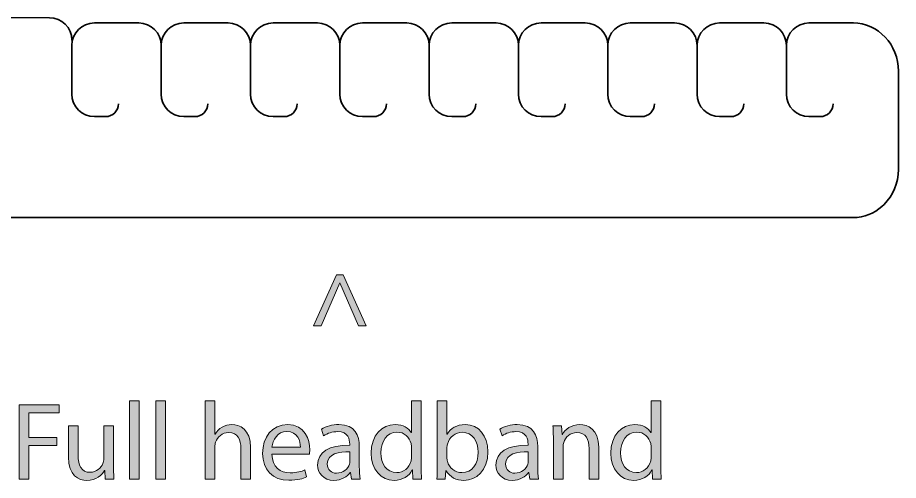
# Model space of a CAD drawing. Header units: inches. Extents: x 17 to 980, y -926 to -230.
# Drawn here: x 721.5 to 837.6, y -706.4 to -645.4 of the extents above; entities that cross this region are included whole.
import ezdxf

# ---------------------------------------------------------------- set-up
doc = ezdxf.new("R2010")
doc.units = ezdxf.units.IN
doc.header["$MEASUREMENT"] = 0
doc.layers.add('Layer 1', color=7, linetype='Continuous')

# ---------------------------------------------------------------- blocks, each defined once
blk = doc.blocks.new('block 4')
at = {"layer": 'Layer 1', "true_color": 0x231f20}
h = blk.add_hatch(color=179, dxfattribs=at)
h.dxf.hatch_style = 2
h.paths.add_polyline_path([(766.43, -686.03), (764, -680.38), (763.97, -680.38), (761.54, -686.03), (760.52, -686.03), (763.53, -679.32), (764.43, -679.32), (767.44, -686.03)])
h = blk.add_hatch(color=179, dxfattribs=at)
h.dxf.hatch_style = 2
h.paths.add_polyline_path([(736.28, -695.91), (737.56, -695.91), (737.56, -706.24), (736.28, -706.24)])
h = blk.add_hatch(color=179, dxfattribs=at)
h.dxf.hatch_style = 2
h.paths.add_polyline_path([(739.72, -695.91), (741, -695.91), (741, -706.24), (739.72, -706.24)])
h = blk.add_hatch(color=179, dxfattribs=at)
h.dxf.hatch_style = 2
edge = h.paths.add_edge_path()
edge.add_spline(control_points=[(746.24, -695.91), (746.24, -695.91), (747.52, -695.91), (747.52, -695.91), (747.52, -695.91), (747.52, -700.3), (747.52, -700.3), (747.52, -700.3), (747.55, -700.3), (747.55, -700.3), (747.75, -699.94), (748.07, -699.62), (748.46, -699.4), (748.84, -699.18), (749.29, -699.04), (749.77, -699.04), (750.72, -699.04), (752.23, -699.62), (752.23, -702.05), (752.23, -702.05), (752.23, -706.24), (752.23, -706.24), (752.23, -706.24), (750.95, -706.24), (750.95, -706.24), (750.95, -706.24), (750.95, -702.2), (750.95, -702.2), (750.95, -701.06), (750.53, -700.1), (749.32, -700.1), (748.49, -700.1), (747.84, -700.68), (747.6, -701.38), (747.53, -701.56), (747.52, -701.74), (747.52, -701.99), (747.52, -701.99), (747.52, -706.24), (747.52, -706.24), (747.52, -706.24), (746.24, -706.24), (746.24, -706.24), (746.24, -706.24), (746.24, -695.91), (746.24, -695.91)], knot_values=[0, 0, 0, 0, 1, 1, 1, 2, 2, 2, 3, 3, 3, 4, 4, 4, 5, 5, 5, 6, 6, 6, 7, 7, 7, 8, 8, 8, 9, 9, 9, 10, 10, 10, 11, 11, 11, 12, 12, 12, 13, 13, 13, 14, 14, 14, 15, 15, 15, 15], degree=3, periodic=1)
h = blk.add_hatch(color=179, dxfattribs=at)
h.dxf.hatch_style = 2
edge = h.paths.add_edge_path()
edge.add_spline(control_points=[(774.7, -695.91), (774.7, -695.91), (774.7, -704.42), (774.7, -704.42), (774.7, -705.05), (774.71, -705.76), (774.76, -706.24), (774.76, -706.24), (773.61, -706.24), (773.61, -706.24), (773.61, -706.24), (773.55, -705.02), (773.55, -705.02), (773.55, -705.02), (773.52, -705.02), (773.52, -705.02), (773.13, -705.8), (772.27, -706.4), (771.12, -706.4), (769.42, -706.4), (768.11, -704.96), (768.11, -702.82), (768.09, -700.48), (769.55, -699.04), (771.26, -699.04), (772.34, -699.04), (773.07, -699.55), (773.39, -700.11), (773.39, -700.11), (773.42, -700.11), (773.42, -700.11), (773.42, -700.11), (773.42, -695.91), (773.42, -695.91), (773.42, -695.91), (774.7, -695.91), (774.7, -695.91)], knot_values=[0, 0, 0, 0, 1, 1, 1, 2, 2, 2, 3, 3, 3, 4, 4, 4, 5, 5, 5, 6, 6, 6, 7, 7, 7, 8, 8, 8, 9, 9, 9, 10, 10, 10, 11, 11, 11, 12, 12, 12, 12], degree=3, periodic=1)
edge = h.paths.add_edge_path()
edge.add_spline(control_points=[(773.42, -702.06), (773.42, -701.9), (773.4, -701.69), (773.36, -701.53), (773.17, -700.71), (772.47, -700.04), (771.51, -700.04), (770.19, -700.04), (769.4, -701.21), (769.4, -702.76), (769.4, -704.19), (770.1, -705.37), (771.48, -705.37), (772.34, -705.37), (773.13, -704.8), (773.36, -703.84), (773.4, -703.67), (773.42, -703.49), (773.42, -703.29), (773.42, -703.29), (773.42, -702.06), (773.42, -702.06)], knot_values=[0, 0, 0, 0, 1, 1, 1, 2, 2, 2, 3, 3, 3, 4, 4, 4, 5, 5, 5, 6, 6, 6, 7, 7, 7, 7], degree=3, periodic=1)
h = blk.add_hatch(color=179, dxfattribs=at)
h.dxf.hatch_style = 2
edge = h.paths.add_edge_path()
edge.add_spline(control_points=[(776.77, -706.24), (776.79, -705.76), (776.82, -705.05), (776.82, -704.42), (776.82, -704.42), (776.82, -695.91), (776.82, -695.91), (776.82, -695.91), (778.09, -695.91), (778.09, -695.91), (778.09, -695.91), (778.09, -700.33), (778.09, -700.33), (778.09, -700.33), (778.12, -700.33), (778.12, -700.33), (778.57, -699.55), (779.38, -699.04), (780.52, -699.04), (782.27, -699.04), (783.5, -700.49), (783.49, -702.63), (783.49, -705.15), (781.9, -706.4), (780.33, -706.4), (779.31, -706.4), (778.5, -706.01), (777.97, -705.08), (777.97, -705.08), (777.93, -705.08), (777.93, -705.08), (777.93, -705.08), (777.87, -706.24), (777.87, -706.24), (777.87, -706.24), (776.77, -706.24), (776.77, -706.24)], knot_values=[0, 0, 0, 0, 1, 1, 1, 2, 2, 2, 3, 3, 3, 4, 4, 4, 5, 5, 5, 6, 6, 6, 7, 7, 7, 8, 8, 8, 9, 9, 9, 10, 10, 10, 11, 11, 11, 12, 12, 12, 12], degree=3, periodic=1)
edge = h.paths.add_edge_path()
edge.add_spline(control_points=[(778.09, -703.42), (778.09, -703.58), (778.12, -703.74), (778.15, -703.88), (778.4, -704.77), (779.14, -705.38), (780.07, -705.38), (781.41, -705.38), (782.21, -704.29), (782.21, -702.68), (782.21, -701.26), (781.48, -700.06), (780.11, -700.06), (779.24, -700.06), (778.42, -700.65), (778.16, -701.63), (778.13, -701.77), (778.09, -701.95), (778.09, -702.15), (778.09, -702.15), (778.09, -703.42), (778.09, -703.42)], knot_values=[0, 0, 0, 0, 1, 1, 1, 2, 2, 2, 3, 3, 3, 4, 4, 4, 5, 5, 5, 6, 6, 6, 7, 7, 7, 7], degree=3, periodic=1)
h = blk.add_hatch(color=179, dxfattribs=at)
h.dxf.hatch_style = 2
edge = h.paths.add_edge_path()
edge.add_spline(control_points=[(806.28, -695.91), (806.28, -695.91), (806.28, -704.42), (806.28, -704.42), (806.28, -705.05), (806.29, -705.76), (806.33, -706.24), (806.33, -706.24), (805.19, -706.24), (805.19, -706.24), (805.19, -706.24), (805.13, -705.02), (805.13, -705.02), (805.13, -705.02), (805.1, -705.02), (805.1, -705.02), (804.71, -705.8), (803.85, -706.4), (802.7, -706.4), (800.99, -706.4), (799.69, -704.96), (799.69, -702.82), (799.67, -700.48), (801.13, -699.04), (802.84, -699.04), (803.92, -699.04), (804.65, -699.55), (804.97, -700.11), (804.97, -700.11), (805, -700.11), (805, -700.11), (805, -700.11), (805, -695.91), (805, -695.91), (805, -695.91), (806.28, -695.91), (806.28, -695.91)], knot_values=[0, 0, 0, 0, 1, 1, 1, 2, 2, 2, 3, 3, 3, 4, 4, 4, 5, 5, 5, 6, 6, 6, 7, 7, 7, 8, 8, 8, 9, 9, 9, 10, 10, 10, 11, 11, 11, 12, 12, 12, 12], degree=3, periodic=1)
edge = h.paths.add_edge_path()
edge.add_spline(control_points=[(805, -702.06), (805, -701.9), (804.98, -701.69), (804.94, -701.53), (804.75, -700.71), (804.05, -700.04), (803.09, -700.04), (801.77, -700.04), (800.98, -701.21), (800.98, -702.76), (800.98, -704.19), (801.68, -705.37), (803.06, -705.37), (803.92, -705.37), (804.71, -704.8), (804.94, -703.84), (804.98, -703.67), (805, -703.49), (805, -703.29), (805, -703.29), (805, -702.06), (805, -702.06)], knot_values=[0, 0, 0, 0, 1, 1, 1, 2, 2, 2, 3, 3, 3, 4, 4, 4, 5, 5, 5, 6, 6, 6, 7, 7, 7, 7], degree=3, periodic=1)
h = blk.add_hatch(color=179, dxfattribs=at)
h.dxf.hatch_style = 2
h.paths.add_polyline_path([(721.73, -696.43), (727.01, -696.43), (727.01, -697.5), (723, -697.5), (723, -700.76), (726.71, -700.76), (726.71, -701.8), (723, -701.8), (723, -706.24), (721.73, -706.24)])
h = blk.add_hatch(color=179, dxfattribs=at)
h.dxf.hatch_style = 2
edge = h.paths.add_edge_path()
edge.add_spline(control_points=[(734.16, -704.32), (734.16, -705.05), (734.17, -705.69), (734.22, -706.24), (734.22, -706.24), (733.08, -706.24), (733.08, -706.24), (733.08, -706.24), (733.01, -705.09), (733.01, -705.09), (733.01, -705.09), (732.98, -705.09), (732.98, -705.09), (732.64, -705.66), (731.9, -706.4), (730.65, -706.4), (729.55, -706.4), (728.22, -705.79), (728.22, -703.32), (728.22, -703.32), (728.22, -699.2), (728.22, -699.2), (728.22, -699.2), (729.5, -699.2), (729.5, -699.2), (729.5, -699.2), (729.5, -703.1), (729.5, -703.1), (729.5, -704.44), (729.91, -705.34), (731.07, -705.34), (731.93, -705.34), (732.53, -704.74), (732.76, -704.17), (732.83, -703.99), (732.88, -703.75), (732.88, -703.52), (732.88, -703.52), (732.88, -699.2), (732.88, -699.2), (732.88, -699.2), (734.16, -699.2), (734.16, -699.2), (734.16, -699.2), (734.16, -704.32), (734.16, -704.32)], knot_values=[0, 0, 0, 0, 1, 1, 1, 2, 2, 2, 3, 3, 3, 4, 4, 4, 5, 5, 5, 6, 6, 6, 7, 7, 7, 8, 8, 8, 9, 9, 9, 10, 10, 10, 11, 11, 11, 12, 12, 12, 13, 13, 13, 14, 14, 14, 15, 15, 15, 15], degree=3, periodic=1)
h = blk.add_hatch(color=179, dxfattribs=at)
h.dxf.hatch_style = 2
edge = h.paths.add_edge_path()
edge.add_spline(control_points=[(755.03, -702.95), (755.05, -704.68), (756.16, -705.4), (757.44, -705.4), (758.36, -705.4), (758.91, -705.24), (759.39, -705.03), (759.39, -705.03), (759.61, -705.95), (759.61, -705.95), (759.16, -706.15), (758.39, -706.39), (757.27, -706.39), (755.1, -706.39), (753.8, -704.96), (753.8, -702.84), (753.8, -700.71), (755.05, -699.04), (757.11, -699.04), (759.4, -699.04), (760.02, -701.06), (760.02, -702.36), (760.02, -702.62), (759.99, -702.82), (759.97, -702.95), (759.97, -702.95), (755.03, -702.95), (755.03, -702.95)], knot_values=[0, 0, 0, 0, 1, 1, 1, 2, 2, 2, 3, 3, 3, 4, 4, 4, 5, 5, 5, 6, 6, 6, 7, 7, 7, 8, 8, 8, 9, 9, 9, 9], degree=3, periodic=1)
edge = h.paths.add_edge_path()
edge.add_spline(control_points=[(758.78, -702.04), (758.79, -701.22), (758.44, -699.95), (757, -699.95), (755.71, -699.95), (755.14, -701.15), (755.04, -702.04), (755.04, -702.04), (758.78, -702.04), (758.78, -702.04)], knot_values=[0, 0, 0, 0, 1, 1, 1, 2, 2, 2, 3, 3, 3, 3], degree=3, periodic=1)
h = blk.add_hatch(color=179, dxfattribs=at)
h.dxf.hatch_style = 2
edge = h.paths.add_edge_path()
edge.add_spline(control_points=[(765.5, -706.24), (765.5, -706.24), (765.4, -705.35), (765.4, -705.35), (765.4, -705.35), (765.36, -705.35), (765.36, -705.35), (764.96, -705.91), (764.21, -706.4), (763.2, -706.4), (761.78, -706.4), (761.05, -705.4), (761.05, -704.38), (761.05, -702.68), (762.56, -701.74), (765.28, -701.76), (765.28, -701.76), (765.28, -701.61), (765.28, -701.61), (765.28, -701.03), (765.12, -699.98), (763.68, -699.98), (763.03, -699.98), (762.34, -700.19), (761.85, -700.51), (761.85, -700.51), (761.56, -699.66), (761.56, -699.66), (762.14, -699.29), (762.98, -699.04), (763.87, -699.04), (766.03, -699.04), (766.55, -700.51), (766.55, -701.92), (766.55, -701.92), (766.55, -704.55), (766.55, -704.55), (766.55, -705.16), (766.58, -705.76), (766.67, -706.24), (766.67, -706.24), (765.5, -706.24), (765.5, -706.24)], knot_values=[0, 0, 0, 0, 1, 1, 1, 2, 2, 2, 3, 3, 3, 4, 4, 4, 5, 5, 5, 6, 6, 6, 7, 7, 7, 8, 8, 8, 9, 9, 9, 10, 10, 10, 11, 11, 11, 12, 12, 12, 13, 13, 13, 14, 14, 14, 14], degree=3, periodic=1)
edge = h.paths.add_edge_path()
edge.add_spline(control_points=[(765.31, -702.65), (763.92, -702.62), (762.33, -702.86), (762.33, -704.23), (762.33, -705.06), (762.88, -705.45), (763.54, -705.45), (764.45, -705.45), (765.04, -704.87), (765.24, -704.28), (765.28, -704.15), (765.31, -704), (765.31, -703.87), (765.31, -703.87), (765.31, -702.65), (765.31, -702.65)], knot_values=[0, 0, 0, 0, 1, 1, 1, 2, 2, 2, 3, 3, 3, 4, 4, 4, 5, 5, 5, 5], degree=3, periodic=1)
h = blk.add_hatch(color=179, dxfattribs=at)
h.dxf.hatch_style = 2
edge = h.paths.add_edge_path()
edge.add_spline(control_points=[(789, -706.24), (789, -706.24), (788.9, -705.35), (788.9, -705.35), (788.9, -705.35), (788.86, -705.35), (788.86, -705.35), (788.46, -705.91), (787.71, -706.4), (786.7, -706.4), (785.28, -706.4), (784.55, -705.4), (784.55, -704.38), (784.55, -702.68), (786.06, -701.74), (788.78, -701.76), (788.78, -701.76), (788.78, -701.61), (788.78, -701.61), (788.78, -701.03), (788.63, -699.98), (787.18, -699.98), (786.53, -699.98), (785.85, -700.19), (785.35, -700.51), (785.35, -700.51), (785.06, -699.66), (785.06, -699.66), (785.64, -699.29), (786.49, -699.04), (787.37, -699.04), (789.53, -699.04), (790.05, -700.51), (790.05, -701.92), (790.05, -701.92), (790.05, -704.55), (790.05, -704.55), (790.05, -705.16), (790.08, -705.76), (790.17, -706.24), (790.17, -706.24), (789, -706.24), (789, -706.24)], knot_values=[0, 0, 0, 0, 1, 1, 1, 2, 2, 2, 3, 3, 3, 4, 4, 4, 5, 5, 5, 6, 6, 6, 7, 7, 7, 8, 8, 8, 9, 9, 9, 10, 10, 10, 11, 11, 11, 12, 12, 12, 13, 13, 13, 14, 14, 14, 14], degree=3, periodic=1)
edge = h.paths.add_edge_path()
edge.add_spline(control_points=[(788.81, -702.65), (787.42, -702.62), (785.83, -702.86), (785.83, -704.23), (785.83, -705.06), (786.38, -705.45), (787.04, -705.45), (787.96, -705.45), (788.54, -704.87), (788.74, -704.28), (788.78, -704.15), (788.81, -704), (788.81, -703.87), (788.81, -703.87), (788.81, -702.65), (788.81, -702.65)], knot_values=[0, 0, 0, 0, 1, 1, 1, 2, 2, 2, 3, 3, 3, 4, 4, 4, 5, 5, 5, 5], degree=3, periodic=1)
h = blk.add_hatch(color=179, dxfattribs=at)
h.dxf.hatch_style = 2
edge = h.paths.add_edge_path()
edge.add_spline(control_points=[(792.12, -701.1), (792.12, -700.38), (792.1, -699.78), (792.06, -699.2), (792.06, -699.2), (793.19, -699.2), (793.19, -699.2), (793.19, -699.2), (793.27, -700.36), (793.27, -700.36), (793.27, -700.36), (793.3, -700.36), (793.3, -700.36), (793.65, -699.69), (794.46, -699.04), (795.62, -699.04), (796.6, -699.04), (798.11, -699.62), (798.11, -702.04), (798.11, -702.04), (798.11, -706.24), (798.11, -706.24), (798.11, -706.24), (796.83, -706.24), (796.83, -706.24), (796.83, -706.24), (796.83, -702.18), (796.83, -702.18), (796.83, -701.05), (796.41, -700.1), (795.2, -700.1), (794.36, -700.1), (793.7, -700.7), (793.49, -701.41), (793.43, -701.57), (793.4, -701.79), (793.4, -702.01), (793.4, -702.01), (793.4, -706.24), (793.4, -706.24), (793.4, -706.24), (792.12, -706.24), (792.12, -706.24), (792.12, -706.24), (792.12, -701.1), (792.12, -701.1)], knot_values=[0, 0, 0, 0, 1, 1, 1, 2, 2, 2, 3, 3, 3, 4, 4, 4, 5, 5, 5, 6, 6, 6, 7, 7, 7, 8, 8, 8, 9, 9, 9, 10, 10, 10, 11, 11, 11, 12, 12, 12, 13, 13, 13, 14, 14, 14, 15, 15, 15, 15], degree=3, periodic=1)
at = {"layer": 'Layer 1', "lineweight": 0}
for points in [[(766.43, -686.03), (764, -680.38), (763.97, -680.38), (761.54, -686.03), (760.52, -686.03), (763.53, -679.32), (764.43, -679.32), (767.44, -686.03), (766.43, -686.03)], [(736.28, -695.91), (737.56, -695.91), (737.56, -706.24), (736.28, -706.24), (736.28, -695.91)], [(739.72, -695.91), (741, -695.91), (741, -706.24), (739.72, -706.24), (739.72, -695.91)], [(721.73, -696.43), (727.01, -696.43), (727.01, -697.5), (723, -697.5), (723, -700.76), (726.71, -700.76), (726.71, -701.8), (723, -701.8), (723, -706.24), (721.73, -706.24), (721.73, -696.43)]]:
    blk.add_lwpolyline(points, dxfattribs=at)
for points, knots in [([(746.24, -695.91), (746.24, -695.91), (747.52, -695.91), (747.52, -695.91), (747.52, -695.91), (747.52, -700.3), (747.52, -700.3), (747.52, -700.3), (747.55, -700.3), (747.55, -700.3), (747.75, -699.94), (748.07, -699.62), (748.46, -699.4), (748.84, -699.18), (749.29, -699.04), (749.77, -699.04), (750.72, -699.04), (752.23, -699.62), (752.23, -702.05), (752.23, -702.05), (752.23, -706.24), (752.23, -706.24), (752.23, -706.24), (750.95, -706.24), (750.95, -706.24), (750.95, -706.24), (750.95, -702.2), (750.95, -702.2), (750.95, -701.06), (750.53, -700.1), (749.32, -700.1), (748.49, -700.1), (747.84, -700.68), (747.6, -701.38), (747.53, -701.56), (747.52, -701.74), (747.52, -701.99), (747.52, -701.99), (747.52, -706.24), (747.52, -706.24), (747.52, -706.24), (746.24, -706.24), (746.24, -706.24), (746.24, -706.24), (746.24, -695.91), (746.24, -695.91)], [0, 0, 0, 0, 1, 1, 1, 2, 2, 2, 3, 3, 3, 4, 4, 4, 5, 5, 5, 6, 6, 6, 7, 7, 7, 8, 8, 8, 9, 9, 9, 10, 10, 10, 11, 11, 11, 12, 12, 12, 13, 13, 13, 14, 14, 14, 15, 15, 15, 15]), ([(774.7, -695.91), (774.7, -695.91), (774.7, -704.42), (774.7, -704.42), (774.7, -705.05), (774.71, -705.76), (774.76, -706.24), (774.76, -706.24), (773.61, -706.24), (773.61, -706.24), (773.61, -706.24), (773.55, -705.02), (773.55, -705.02), (773.55, -705.02), (773.52, -705.02), (773.52, -705.02), (773.13, -705.8), (772.27, -706.4), (771.12, -706.4), (769.42, -706.4), (768.11, -704.96), (768.11, -702.82), (768.09, -700.48), (769.55, -699.04), (771.26, -699.04), (772.34, -699.04), (773.07, -699.55), (773.39, -700.11), (773.39, -700.11), (773.42, -700.11), (773.42, -700.11), (773.42, -700.11), (773.42, -695.91), (773.42, -695.91), (773.42, -695.91), (774.7, -695.91), (774.7, -695.91)], [0, 0, 0, 0, 1, 1, 1, 2, 2, 2, 3, 3, 3, 4, 4, 4, 5, 5, 5, 6, 6, 6, 7, 7, 7, 8, 8, 8, 9, 9, 9, 10, 10, 10, 11, 11, 11, 12, 12, 12, 12]), ([(776.77, -706.24), (776.79, -705.76), (776.82, -705.05), (776.82, -704.42), (776.82, -704.42), (776.82, -695.91), (776.82, -695.91), (776.82, -695.91), (778.09, -695.91), (778.09, -695.91), (778.09, -695.91), (778.09, -700.33), (778.09, -700.33), (778.09, -700.33), (778.12, -700.33), (778.12, -700.33), (778.57, -699.55), (779.38, -699.04), (780.52, -699.04), (782.27, -699.04), (783.5, -700.49), (783.49, -702.63), (783.49, -705.15), (781.9, -706.4), (780.33, -706.4), (779.31, -706.4), (778.5, -706.01), (777.97, -705.08), (777.97, -705.08), (777.93, -705.08), (777.93, -705.08), (777.93, -705.08), (777.87, -706.24), (777.87, -706.24), (777.87, -706.24), (776.77, -706.24), (776.77, -706.24)], [0, 0, 0, 0, 1, 1, 1, 2, 2, 2, 3, 3, 3, 4, 4, 4, 5, 5, 5, 6, 6, 6, 7, 7, 7, 8, 8, 8, 9, 9, 9, 10, 10, 10, 11, 11, 11, 12, 12, 12, 12]), ([(806.28, -695.91), (806.28, -695.91), (806.28, -704.42), (806.28, -704.42), (806.28, -705.05), (806.29, -705.76), (806.33, -706.24), (806.33, -706.24), (805.19, -706.24), (805.19, -706.24), (805.19, -706.24), (805.13, -705.02), (805.13, -705.02), (805.13, -705.02), (805.1, -705.02), (805.1, -705.02), (804.71, -705.8), (803.85, -706.4), (802.7, -706.4), (800.99, -706.4), (799.69, -704.96), (799.69, -702.82), (799.67, -700.48), (801.13, -699.04), (802.84, -699.04), (803.92, -699.04), (804.65, -699.55), (804.97, -700.11), (804.97, -700.11), (805, -700.11), (805, -700.11), (805, -700.11), (805, -695.91), (805, -695.91), (805, -695.91), (806.28, -695.91), (806.28, -695.91)], [0, 0, 0, 0, 1, 1, 1, 2, 2, 2, 3, 3, 3, 4, 4, 4, 5, 5, 5, 6, 6, 6, 7, 7, 7, 8, 8, 8, 9, 9, 9, 10, 10, 10, 11, 11, 11, 12, 12, 12, 12]), ([(734.16, -704.32), (734.16, -705.05), (734.17, -705.69), (734.22, -706.24), (734.22, -706.24), (733.08, -706.24), (733.08, -706.24), (733.08, -706.24), (733.01, -705.09), (733.01, -705.09), (733.01, -705.09), (732.98, -705.09), (732.98, -705.09), (732.64, -705.66), (731.9, -706.4), (730.65, -706.4), (729.55, -706.4), (728.22, -705.79), (728.22, -703.32), (728.22, -703.32), (728.22, -699.2), (728.22, -699.2), (728.22, -699.2), (729.5, -699.2), (729.5, -699.2), (729.5, -699.2), (729.5, -703.1), (729.5, -703.1), (729.5, -704.44), (729.91, -705.34), (731.07, -705.34), (731.93, -705.34), (732.53, -704.74), (732.76, -704.17), (732.83, -703.99), (732.88, -703.75), (732.88, -703.52), (732.88, -703.52), (732.88, -699.2), (732.88, -699.2), (732.88, -699.2), (734.16, -699.2), (734.16, -699.2), (734.16, -699.2), (734.16, -704.32), (734.16, -704.32)], [0, 0, 0, 0, 1, 1, 1, 2, 2, 2, 3, 3, 3, 4, 4, 4, 5, 5, 5, 6, 6, 6, 7, 7, 7, 8, 8, 8, 9, 9, 9, 10, 10, 10, 11, 11, 11, 12, 12, 12, 13, 13, 13, 14, 14, 14, 15, 15, 15, 15]), ([(755.03, -702.95), (755.05, -704.68), (756.16, -705.4), (757.44, -705.4), (758.36, -705.4), (758.91, -705.24), (759.39, -705.03), (759.39, -705.03), (759.61, -705.95), (759.61, -705.95), (759.16, -706.15), (758.39, -706.39), (757.27, -706.39), (755.1, -706.39), (753.8, -704.96), (753.8, -702.84), (753.8, -700.71), (755.05, -699.04), (757.11, -699.04), (759.4, -699.04), (760.02, -701.06), (760.02, -702.36), (760.02, -702.62), (759.99, -702.82), (759.97, -702.95), (759.97, -702.95), (755.03, -702.95), (755.03, -702.95)], [0, 0, 0, 0, 1, 1, 1, 2, 2, 2, 3, 3, 3, 4, 4, 4, 5, 5, 5, 6, 6, 6, 7, 7, 7, 8, 8, 8, 9, 9, 9, 9]), ([(765.5, -706.24), (765.5, -706.24), (765.4, -705.35), (765.4, -705.35), (765.4, -705.35), (765.36, -705.35), (765.36, -705.35), (764.96, -705.91), (764.21, -706.4), (763.2, -706.4), (761.78, -706.4), (761.05, -705.4), (761.05, -704.38), (761.05, -702.68), (762.56, -701.74), (765.28, -701.76), (765.28, -701.76), (765.28, -701.61), (765.28, -701.61), (765.28, -701.03), (765.12, -699.98), (763.68, -699.98), (763.03, -699.98), (762.34, -700.19), (761.85, -700.51), (761.85, -700.51), (761.56, -699.66), (761.56, -699.66), (762.14, -699.29), (762.98, -699.04), (763.87, -699.04), (766.03, -699.04), (766.55, -700.51), (766.55, -701.92), (766.55, -701.92), (766.55, -704.55), (766.55, -704.55), (766.55, -705.16), (766.58, -705.76), (766.67, -706.24), (766.67, -706.24), (765.5, -706.24), (765.5, -706.24)], [0, 0, 0, 0, 1, 1, 1, 2, 2, 2, 3, 3, 3, 4, 4, 4, 5, 5, 5, 6, 6, 6, 7, 7, 7, 8, 8, 8, 9, 9, 9, 10, 10, 10, 11, 11, 11, 12, 12, 12, 13, 13, 13, 14, 14, 14, 14]), ([(789, -706.24), (789, -706.24), (788.9, -705.35), (788.9, -705.35), (788.9, -705.35), (788.86, -705.35), (788.86, -705.35), (788.46, -705.91), (787.71, -706.4), (786.7, -706.4), (785.28, -706.4), (784.55, -705.4), (784.55, -704.38), (784.55, -702.68), (786.06, -701.74), (788.78, -701.76), (788.78, -701.76), (788.78, -701.61), (788.78, -701.61), (788.78, -701.03), (788.63, -699.98), (787.18, -699.98), (786.53, -699.98), (785.85, -700.19), (785.35, -700.51), (785.35, -700.51), (785.06, -699.66), (785.06, -699.66), (785.64, -699.29), (786.49, -699.04), (787.37, -699.04), (789.53, -699.04), (790.05, -700.51), (790.05, -701.92), (790.05, -701.92), (790.05, -704.55), (790.05, -704.55), (790.05, -705.16), (790.08, -705.76), (790.17, -706.24), (790.17, -706.24), (789, -706.24), (789, -706.24)], [0, 0, 0, 0, 1, 1, 1, 2, 2, 2, 3, 3, 3, 4, 4, 4, 5, 5, 5, 6, 6, 6, 7, 7, 7, 8, 8, 8, 9, 9, 9, 10, 10, 10, 11, 11, 11, 12, 12, 12, 13, 13, 13, 14, 14, 14, 14]), ([(792.12, -701.1), (792.12, -700.38), (792.1, -699.78), (792.06, -699.2), (792.06, -699.2), (793.19, -699.2), (793.19, -699.2), (793.19, -699.2), (793.27, -700.36), (793.27, -700.36), (793.27, -700.36), (793.3, -700.36), (793.3, -700.36), (793.65, -699.69), (794.46, -699.04), (795.62, -699.04), (796.6, -699.04), (798.11, -699.62), (798.11, -702.04), (798.11, -702.04), (798.11, -706.24), (798.11, -706.24), (798.11, -706.24), (796.83, -706.24), (796.83, -706.24), (796.83, -706.24), (796.83, -702.18), (796.83, -702.18), (796.83, -701.05), (796.41, -700.1), (795.2, -700.1), (794.36, -700.1), (793.7, -700.7), (793.49, -701.41), (793.43, -701.57), (793.4, -701.79), (793.4, -702.01), (793.4, -702.01), (793.4, -706.24), (793.4, -706.24), (793.4, -706.24), (792.12, -706.24), (792.12, -706.24), (792.12, -706.24), (792.12, -701.1), (792.12, -701.1)], [0, 0, 0, 0, 1, 1, 1, 2, 2, 2, 3, 3, 3, 4, 4, 4, 5, 5, 5, 6, 6, 6, 7, 7, 7, 8, 8, 8, 9, 9, 9, 10, 10, 10, 11, 11, 11, 12, 12, 12, 13, 13, 13, 14, 14, 14, 15, 15, 15, 15]), ([(758.78, -702.04), (758.79, -701.22), (758.44, -699.95), (757, -699.95), (755.71, -699.95), (755.14, -701.15), (755.04, -702.04), (755.04, -702.04), (758.78, -702.04), (758.78, -702.04)], [0, 0, 0, 0, 1, 1, 1, 2, 2, 2, 3, 3, 3, 3]), ([(773.42, -702.06), (773.42, -701.9), (773.4, -701.69), (773.36, -701.53), (773.17, -700.71), (772.47, -700.04), (771.51, -700.04), (770.19, -700.04), (769.4, -701.21), (769.4, -702.76), (769.4, -704.19), (770.1, -705.37), (771.48, -705.37), (772.34, -705.37), (773.13, -704.8), (773.36, -703.84), (773.4, -703.67), (773.42, -703.49), (773.42, -703.29), (773.42, -703.29), (773.42, -702.06), (773.42, -702.06)], [0, 0, 0, 0, 1, 1, 1, 2, 2, 2, 3, 3, 3, 4, 4, 4, 5, 5, 5, 6, 6, 6, 7, 7, 7, 7]), ([(778.09, -703.42), (778.09, -703.58), (778.12, -703.74), (778.15, -703.88), (778.4, -704.77), (779.14, -705.38), (780.07, -705.38), (781.41, -705.38), (782.21, -704.29), (782.21, -702.68), (782.21, -701.26), (781.48, -700.06), (780.11, -700.06), (779.24, -700.06), (778.42, -700.65), (778.16, -701.63), (778.13, -701.77), (778.09, -701.95), (778.09, -702.15), (778.09, -702.15), (778.09, -703.42), (778.09, -703.42)], [0, 0, 0, 0, 1, 1, 1, 2, 2, 2, 3, 3, 3, 4, 4, 4, 5, 5, 5, 6, 6, 6, 7, 7, 7, 7]), ([(805, -702.06), (805, -701.9), (804.98, -701.69), (804.94, -701.53), (804.75, -700.71), (804.05, -700.04), (803.09, -700.04), (801.77, -700.04), (800.98, -701.21), (800.98, -702.76), (800.98, -704.19), (801.68, -705.37), (803.06, -705.37), (803.92, -705.37), (804.71, -704.8), (804.94, -703.84), (804.98, -703.67), (805, -703.49), (805, -703.29), (805, -703.29), (805, -702.06), (805, -702.06)], [0, 0, 0, 0, 1, 1, 1, 2, 2, 2, 3, 3, 3, 4, 4, 4, 5, 5, 5, 6, 6, 6, 7, 7, 7, 7]), ([(765.31, -702.65), (763.92, -702.62), (762.33, -702.86), (762.33, -704.23), (762.33, -705.06), (762.88, -705.45), (763.54, -705.45), (764.45, -705.45), (765.04, -704.87), (765.24, -704.28), (765.28, -704.15), (765.31, -704), (765.31, -703.87), (765.31, -703.87), (765.31, -702.65), (765.31, -702.65)], [0, 0, 0, 0, 1, 1, 1, 2, 2, 2, 3, 3, 3, 4, 4, 4, 5, 5, 5, 5]), ([(788.81, -702.65), (787.42, -702.62), (785.83, -702.86), (785.83, -704.23), (785.83, -705.06), (786.38, -705.45), (787.04, -705.45), (787.96, -705.45), (788.54, -704.87), (788.74, -704.28), (788.78, -704.15), (788.81, -704), (788.81, -703.87), (788.81, -703.87), (788.81, -702.65), (788.81, -702.65)], [0, 0, 0, 0, 1, 1, 1, 2, 2, 2, 3, 3, 3, 4, 4, 4, 5, 5, 5, 5])]:
    blk.add_open_spline(points, degree=3, knots=knots, dxfattribs=at)

msp = doc.modelspace()

# ---------------------------------------------------------------- linework, layer by layer
at = {"layer": 'Layer 1', "color": 179, "lineweight": 35, "true_color": 0x231f20}
for points, knots in [([(152.12, -660.43), (152.12, -659.49), (152.88, -658.73), (153.82, -658.73), (153.82, -658.73), (155.3, -658.73), (155.3, -658.73), (156.94, -658.73), (158.27, -660.06), (158.27, -661.7), (158.27, -661.7), (158.27, -668.81), (158.27, -668.81), (158.27, -670.45), (156.94, -671.07), (155.3, -671.07), (155.3, -671.07), (155.17, -671.07), (155.17, -671.07), (155.17, -671.07), (149.46, -671.07), (149.46, -671.07), (149.46, -671.07), (149.42, -671.07), (149.42, -671.07), (149.42, -671.07), (149.46, -671.07), (149.46, -671.07), (146.18, -671.07), (143.51, -668.22), (143.51, -664.72), (143.51, -664.72), (143.51, -651.78), (143.51, -651.78), (143.51, -649.96), (144.24, -648.32), (145.39, -647.17), (145.39, -647.17), (145.6, -646.96), (145.6, -646.96), (146.63, -646.05), (148.02, -645.43), (149.46, -645.43), (149.46, -645.43), (725.71, -645.44), (725.71, -645.44), (727.35, -645.44), (728.67, -646.77), (728.67, -648.4)], [0, 0, 0, 0, 1, 1, 1, 2, 2, 2, 3, 3, 3, 4, 4, 4, 5, 5, 5, 6, 6, 6, 7, 7, 7, 8, 8, 8, 9, 9, 9, 10, 10, 10, 11, 11, 11, 12, 12, 12, 13, 13, 13, 14, 14, 14, 15, 15, 15, 16, 16, 16, 16]), ([(828.98, -656.78), (828.98, -657.72), (828.22, -658.48), (827.28, -658.48), (827.28, -658.48), (825.79, -658.48), (825.79, -658.48), (824.16, -658.48), (822.83, -657.15), (822.83, -655.51), (822.83, -655.51), (822.83, -649.1), (822.83, -649.1), (822.83, -647.46), (824.16, -646.13), (825.79, -646.13), (825.79, -646.13), (825.92, -646.13), (825.92, -646.13), (825.92, -646.13), (825.79, -646.13), (825.79, -646.13), (825.79, -646.13), (831.63, -646.13), (831.63, -646.13), (831.63, -646.13), (831.67, -646.14), (831.67, -646.14), (831.67, -646.14), (831.63, -646.14), (831.63, -646.14), (834.92, -646.14), (837.58, -648.99), (837.58, -652.49), (837.58, -652.49), (837.58, -652.48), (837.58, -652.48), (837.58, -652.48), (837.58, -665.43), (837.58, -665.43), (837.58, -667.25), (836.86, -668.89), (835.71, -670.04), (835.71, -670.04), (835.42, -670.32), (835.42, -670.32), (834.39, -671.23), (833.07, -671.78), (831.63, -671.78), (831.63, -671.78), (255.35, -671.78), (255.35, -671.78)], [0, 0, 0, 0, 1, 1, 1, 2, 2, 2, 3, 3, 3, 4, 4, 4, 5, 5, 5, 6, 6, 6, 7, 7, 7, 8, 8, 8, 9, 9, 9, 10, 10, 10, 11, 11, 11, 12, 12, 12, 13, 13, 13, 14, 14, 14, 15, 15, 15, 16, 16, 16, 17, 17, 17, 17]), ([(734.82, -656.78), (734.82, -657.72), (734.06, -658.48), (733.12, -658.48), (733.12, -658.48), (731.64, -658.48), (731.64, -658.48), (730, -658.48), (728.67, -657.15), (728.67, -655.51), (728.67, -655.51), (728.67, -649.1), (728.67, -649.1), (728.67, -647.46), (730, -646.13), (731.64, -646.13), (731.64, -646.13), (731.77, -646.13), (731.77, -646.13), (731.77, -646.13), (731.64, -646.13), (731.64, -646.13), (731.64, -646.13), (737.48, -646.13), (737.48, -646.13), (739.12, -646.13), (740.44, -647.46), (740.44, -649.1)], [0, 0, 0, 0, 1, 1, 1, 2, 2, 2, 3, 3, 3, 4, 4, 4, 5, 5, 5, 6, 6, 6, 7, 7, 7, 8, 8, 8, 9, 9, 9, 9]), ([(746.59, -656.78), (746.59, -657.72), (745.83, -658.48), (744.89, -658.48), (744.89, -658.48), (743.41, -658.48), (743.41, -658.48), (741.77, -658.48), (740.44, -657.15), (740.44, -655.51), (740.44, -655.51), (740.44, -649.1), (740.44, -649.1), (740.44, -647.46), (741.77, -646.13), (743.41, -646.13), (743.41, -646.13), (743.54, -646.13), (743.54, -646.13), (743.54, -646.13), (743.41, -646.13), (743.41, -646.13), (743.41, -646.13), (749.25, -646.13), (749.25, -646.13), (750.88, -646.13), (752.21, -647.46), (752.21, -649.1)], [0, 0, 0, 0, 1, 1, 1, 2, 2, 2, 3, 3, 3, 4, 4, 4, 5, 5, 5, 6, 6, 6, 7, 7, 7, 8, 8, 8, 9, 9, 9, 9]), ([(758.36, -656.78), (758.36, -657.72), (757.6, -658.48), (756.66, -658.48), (756.66, -658.48), (755.18, -658.48), (755.18, -658.48), (753.54, -658.48), (752.21, -657.15), (752.21, -655.51), (752.21, -655.51), (752.21, -649.1), (752.21, -649.1), (752.21, -647.46), (753.54, -646.13), (755.18, -646.13), (755.18, -646.13), (755.31, -646.13), (755.31, -646.13), (755.31, -646.13), (755.18, -646.13), (755.18, -646.13), (755.18, -646.13), (761.02, -646.13), (761.02, -646.13), (762.65, -646.13), (763.98, -647.46), (763.98, -649.1)], [0, 0, 0, 0, 1, 1, 1, 2, 2, 2, 3, 3, 3, 4, 4, 4, 5, 5, 5, 6, 6, 6, 7, 7, 7, 8, 8, 8, 9, 9, 9, 9]), ([(770.13, -656.78), (770.13, -657.72), (769.37, -658.48), (768.43, -658.48), (768.43, -658.48), (766.95, -658.48), (766.95, -658.48), (765.31, -658.48), (763.98, -657.15), (763.98, -655.51), (763.98, -655.51), (763.98, -649.1), (763.98, -649.1), (763.98, -647.46), (765.31, -646.13), (766.95, -646.13), (766.95, -646.13), (767.08, -646.13), (767.08, -646.13), (767.08, -646.13), (766.95, -646.13), (766.95, -646.13), (766.95, -646.13), (772.79, -646.13), (772.79, -646.13), (774.42, -646.13), (775.75, -647.46), (775.75, -649.1)], [0, 0, 0, 0, 1, 1, 1, 2, 2, 2, 3, 3, 3, 4, 4, 4, 5, 5, 5, 6, 6, 6, 7, 7, 7, 8, 8, 8, 9, 9, 9, 9]), ([(781.9, -656.78), (781.9, -657.72), (781.14, -658.48), (780.2, -658.48), (780.2, -658.48), (778.72, -658.48), (778.72, -658.48), (777.08, -658.48), (775.75, -657.15), (775.75, -655.51), (775.75, -655.51), (775.75, -649.1), (775.75, -649.1), (775.75, -647.46), (777.08, -646.13), (778.72, -646.13), (778.72, -646.13), (778.85, -646.13), (778.85, -646.13), (778.85, -646.13), (778.72, -646.13), (778.72, -646.13), (778.72, -646.13), (784.56, -646.13), (784.56, -646.13), (786.19, -646.13), (787.52, -647.46), (787.52, -649.1)], [0, 0, 0, 0, 1, 1, 1, 2, 2, 2, 3, 3, 3, 4, 4, 4, 5, 5, 5, 6, 6, 6, 7, 7, 7, 8, 8, 8, 9, 9, 9, 9]), ([(793.67, -656.78), (793.67, -657.72), (792.91, -658.48), (791.97, -658.48), (791.97, -658.48), (790.49, -658.48), (790.49, -658.48), (788.85, -658.48), (787.52, -657.15), (787.52, -655.51), (787.52, -655.51), (787.52, -649.1), (787.52, -649.1), (787.52, -647.46), (788.85, -646.13), (790.49, -646.13), (790.49, -646.13), (790.62, -646.13), (790.62, -646.13), (790.62, -646.13), (790.49, -646.13), (790.49, -646.13), (790.49, -646.13), (796.32, -646.13), (796.32, -646.13), (797.96, -646.13), (799.29, -647.46), (799.29, -649.1)], [0, 0, 0, 0, 1, 1, 1, 2, 2, 2, 3, 3, 3, 4, 4, 4, 5, 5, 5, 6, 6, 6, 7, 7, 7, 8, 8, 8, 9, 9, 9, 9]), ([(805.44, -656.78), (805.44, -657.72), (804.68, -658.48), (803.74, -658.48), (803.74, -658.48), (802.26, -658.48), (802.26, -658.48), (800.62, -658.48), (799.29, -657.15), (799.29, -655.51), (799.29, -655.51), (799.29, -649.1), (799.29, -649.1), (799.29, -647.46), (800.62, -646.13), (802.26, -646.13), (802.26, -646.13), (802.39, -646.13), (802.39, -646.13), (802.39, -646.13), (802.26, -646.13), (802.26, -646.13), (802.26, -646.13), (808.09, -646.13), (808.09, -646.13), (809.73, -646.13), (811.06, -647.46), (811.06, -649.1)], [0, 0, 0, 0, 1, 1, 1, 2, 2, 2, 3, 3, 3, 4, 4, 4, 5, 5, 5, 6, 6, 6, 7, 7, 7, 8, 8, 8, 9, 9, 9, 9]), ([(817.21, -656.78), (817.21, -657.72), (816.45, -658.48), (815.51, -658.48), (815.51, -658.48), (814.03, -658.48), (814.03, -658.48), (812.39, -658.48), (811.06, -657.15), (811.06, -655.51), (811.06, -655.51), (811.06, -649.1), (811.06, -649.1), (811.06, -647.46), (812.39, -646.13), (814.03, -646.13), (814.03, -646.13), (814.15, -646.13), (814.15, -646.13), (814.15, -646.13), (814.03, -646.13), (814.03, -646.13), (814.03, -646.13), (819.86, -646.13), (819.86, -646.13), (821.5, -646.13), (822.83, -647.46), (822.83, -649.1)], [0, 0, 0, 0, 1, 1, 1, 2, 2, 2, 3, 3, 3, 4, 4, 4, 5, 5, 5, 6, 6, 6, 7, 7, 7, 8, 8, 8, 9, 9, 9, 9])]:
    msp.add_open_spline(points, degree=3, knots=knots, dxfattribs=at)

# ---------------------------------------------------------------- block references
at = {"layer": 'Layer 1'}
msp.add_blockref('block 4', (0, 0), dxfattribs=at)

doc.saveas('drawing.dxf')
